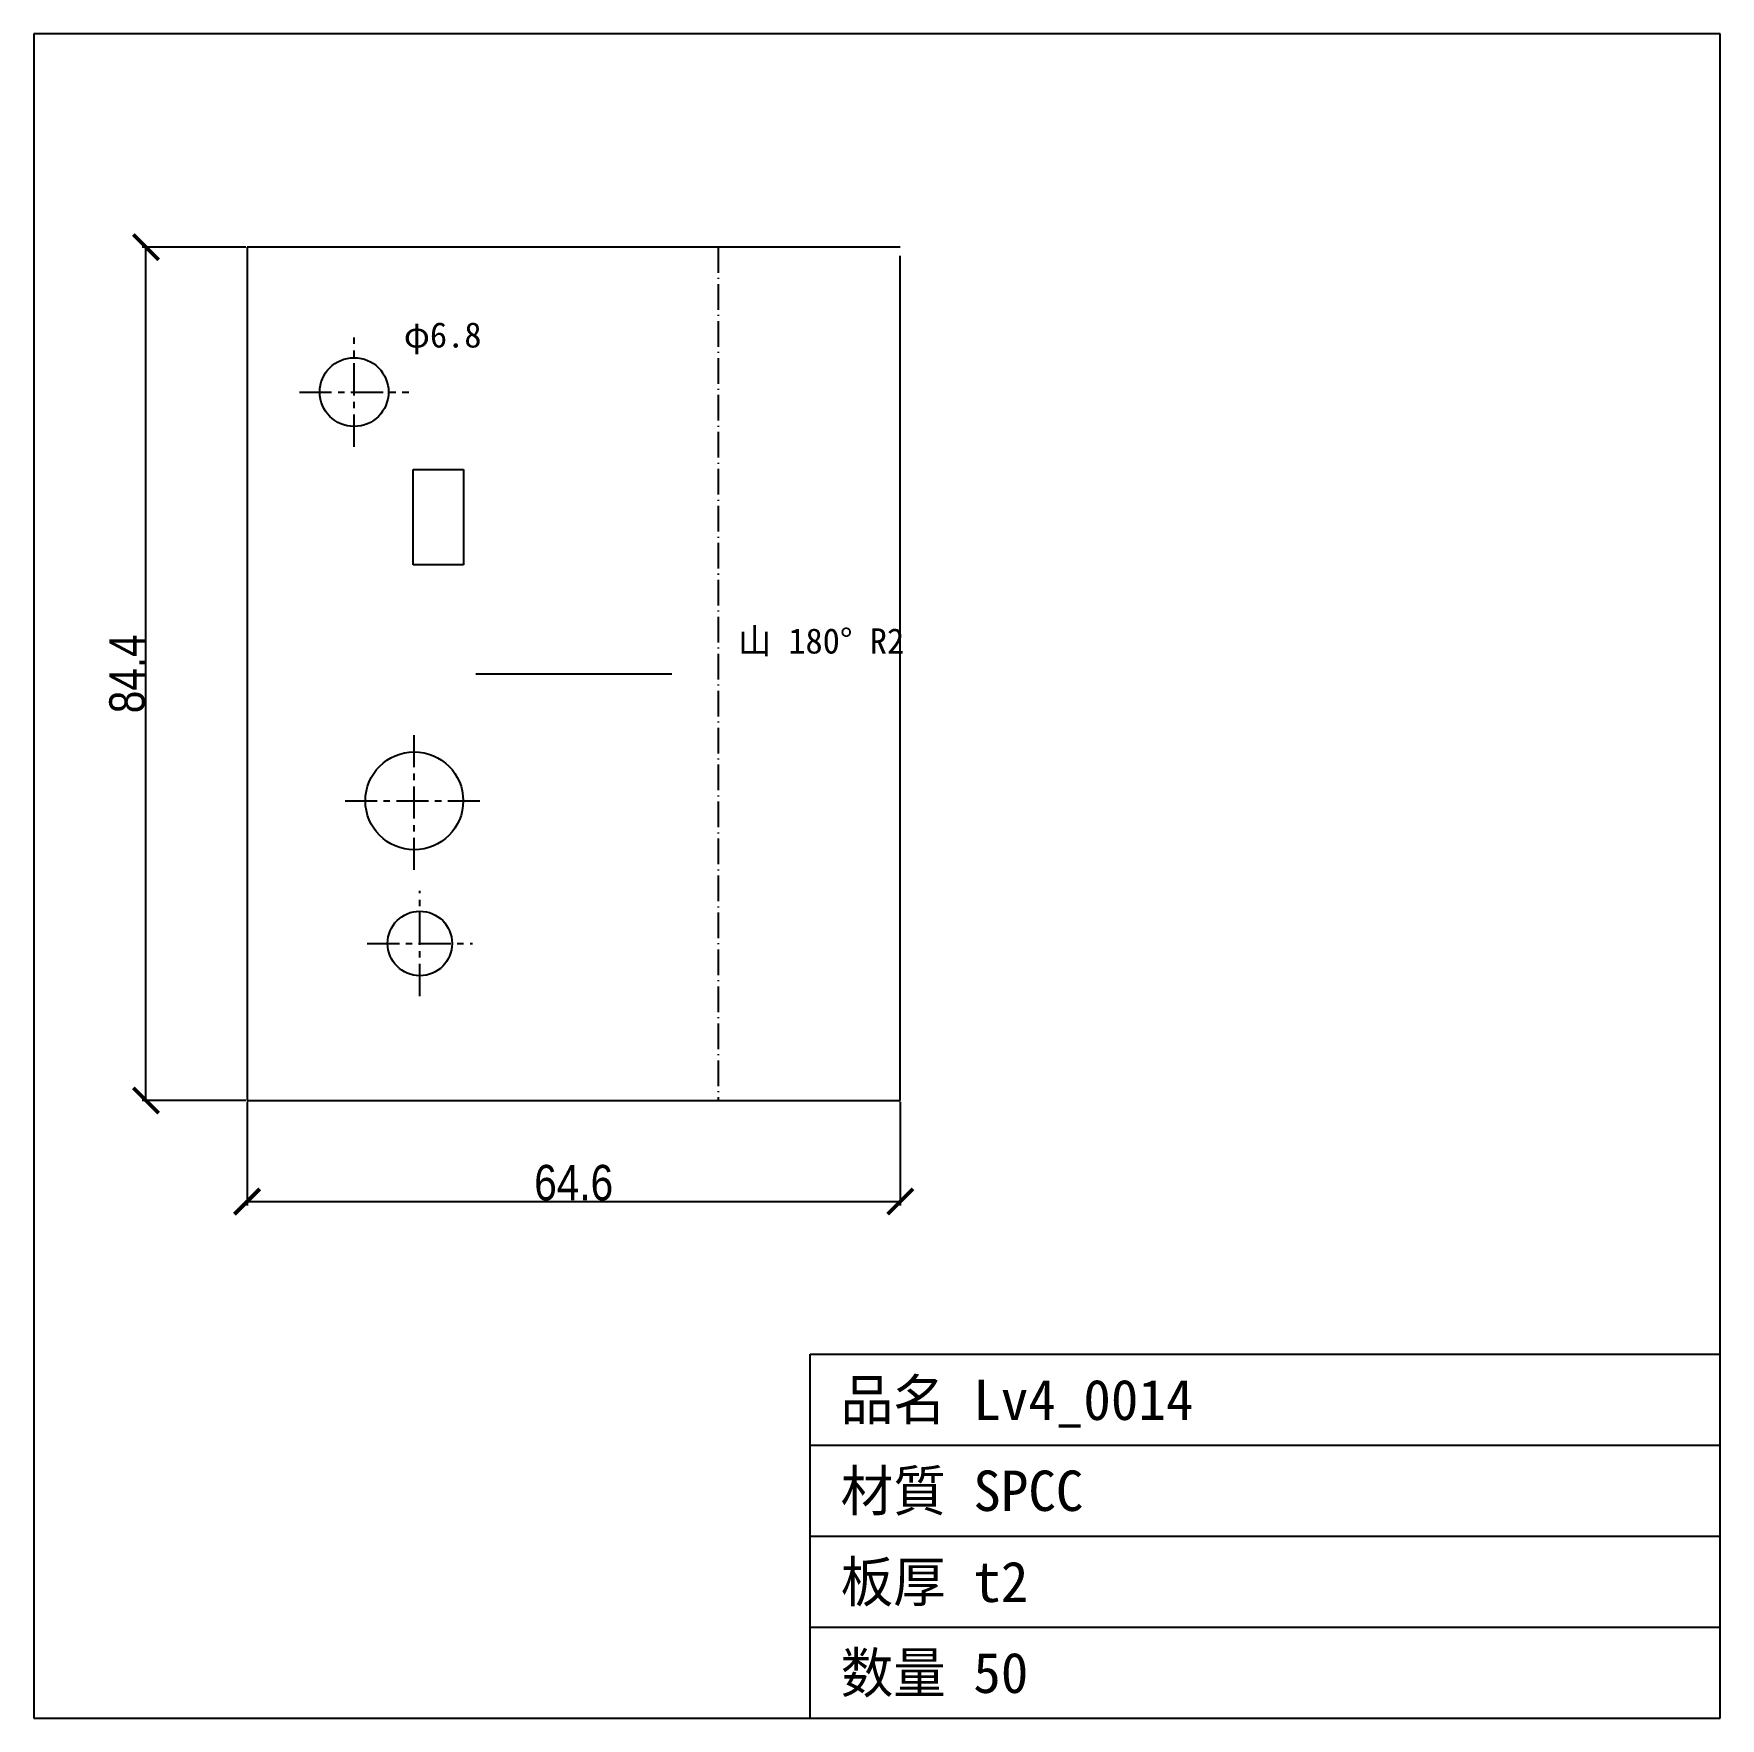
# Model space of a CAD drawing. Header units: millimetres. Extents: x -21 to 146, y -61 to 106.
import ezdxf

# ---------------------------------------------------------------- set-up
doc = ezdxf.new("R2010")
doc.units = ezdxf.units.MM
doc.linetypes.add('CENTER', pattern=[5.08, 3.175, -0.635, 0.635, -0.635])
doc.linetypes.add('DASHDOT', pattern=[3.556, 2.54, -0.508, 0, -0.508])
for name, color, linetype in [('BEND', 7, 'Continuous'), ('CENTER', 7, 'Continuous'), ('CUT', 7, 'Continuous'), ('DIM', 7, 'Continuous'), ('FRAME', 7, 'Continuous'), ('MARK', 7, 'Continuous'), ('TEXT', 7, 'Continuous')]:
    doc.layers.add(name, color=color, linetype=linetype)
doc.styles.add('OpenSansCondensed-Light', font='OpenSansCondensed-Light.ttf')
doc.dimstyles.new('EZDXF', dxfattribs={"dimtxt": 0.25, "dimasz": 0.175, "dimexe": 0.375, "dimexo": 0.125, "dimgap": 0.1, "dimtad": 1, "dimlfac": 100, "dimzin": 12, "dimdsep": 46, "dimtxsty": 'OpenSansCondensed-Light', "dimblk": 'ARCHTICK', "dimcen": 2.5, "dimazin": 3, "dimtfac": 0.5, "dimtmove": 2, "dimatfit": 3})

# ---------------------------------------------------------------- blocks, each defined once
blk = doc.blocks.new('_ARCHTICK')
at = {"color": 0, "linetype": 'BYBLOCK', "const_width": 0.15}
blk.add_lwpolyline([(-0.5, -0.5), (0.5, 0.5)], dxfattribs=at)

msp = doc.modelspace()

# ---------------------------------------------------------------- linework, layer by layer
at = {"layer": 'BEND', "color": 3, "linetype": 'DASHDOT'}
msp.add_line((46.58, 84.4), (46.58, 0), dxfattribs=at)
at = {"layer": 'CENTER', "color": 1, "linetype": 'CENTER'}
for p, q in [((10.59, 64.66), (10.59, 75.47)), ((5.19, 70.06), (16, 70.06)), ((16.54, 22.8), (16.54, 36.49)), ((9.69, 29.64), (23.38, 29.64)), ((17.09, 10.33), (17.09, 20.72)), ((11.89, 15.53), (22.28, 15.53))]:
    msp.add_line(p, q, dxfattribs=at)
at = {"layer": 'CUT'}
for p, q in [((0, 84.4), (0, 0)), ((64.61, 84.4), (0, 84.4)), ((64.61, 0), (64.61, 83.53)), ((16.44, 52.99), (16.44, 62.41)), ((16.44, 62.41), (21.41, 62.41)), ((21.41, 62.41), (21.41, 52.99)), ((21.41, 52.99), (16.44, 52.99)), ((0, 0), (64.61, 0))]:
    msp.add_line(p, q, dxfattribs=at)
for centre, radius in [((10.59, 70.06), 3.4), ((16.54, 29.64), 4.84), ((17.09, 15.53), 3.19)]:
    msp.add_circle(centre, radius, dxfattribs=at)
at = {"layer": 'FRAME'}
for p, q in [((145.71, 105.5), (-21.1, 105.5)), ((-21.1, 105.5), (-21.1, -61.1)), ((145.71, -61.1), (145.71, 105.5)), ((55.71, -61.1), (55.71, -25.1)), ((55.71, -25.1), (145.71, -25.1)), ((55.71, -34.1), (145.71, -34.1)), ((55.71, -43.1), (145.71, -43.1)), ((55.71, -52.1), (145.71, -52.1)), ((-21.1, -61.1), (145.71, -61.1))]:
    msp.add_line(p, q, dxfattribs=at)
at = {"layer": 'MARK'}
msp.add_line((22.61, 42.2), (42, 42.2), dxfattribs=at)

# ---------------------------------------------------------------- texts
at = {"layer": 'TEXT'}
for s, height, p in [('φ6.8', 2.5, (15.5, 74.47)), ('山 180° R2', 2.5, (48.58, 44.2)), ('品名 Lv4_0014', 4, (58.71, -31.6)), ('材質 SPCC', 4, (58.71, -40.6)), ('板厚 t2', 4, (58.71, -49.6)), ('数量 50', 4, (58.71, -58.6))]:
    msp.add_text(s, height=height, dxfattribs=at).set_placement(p)

# ---------------------------------------------------------------- dimensions: what is measured, and where the dimension line sits
at = {"layer": 'DIM'}
msp.add_linear_dim(base=(-10, 0), p1=(0, 0), p2=(0, 84.4), angle=90, dimstyle='EZDXF', override={"dimtxt": 3.5, "dimasz": 2.5, "dimdec": 1, "dimlfac": 1}, dxfattribs=at).render()
msp.add_linear_dim(base=(0, -10), p1=(0, 0), p2=(64.61, 0), dimstyle='EZDXF', override={"dimtxt": 3.5, "dimasz": 2.5, "dimdec": 1, "dimlfac": 1}, dxfattribs=at).render()

doc.saveas('drawing.dxf')
